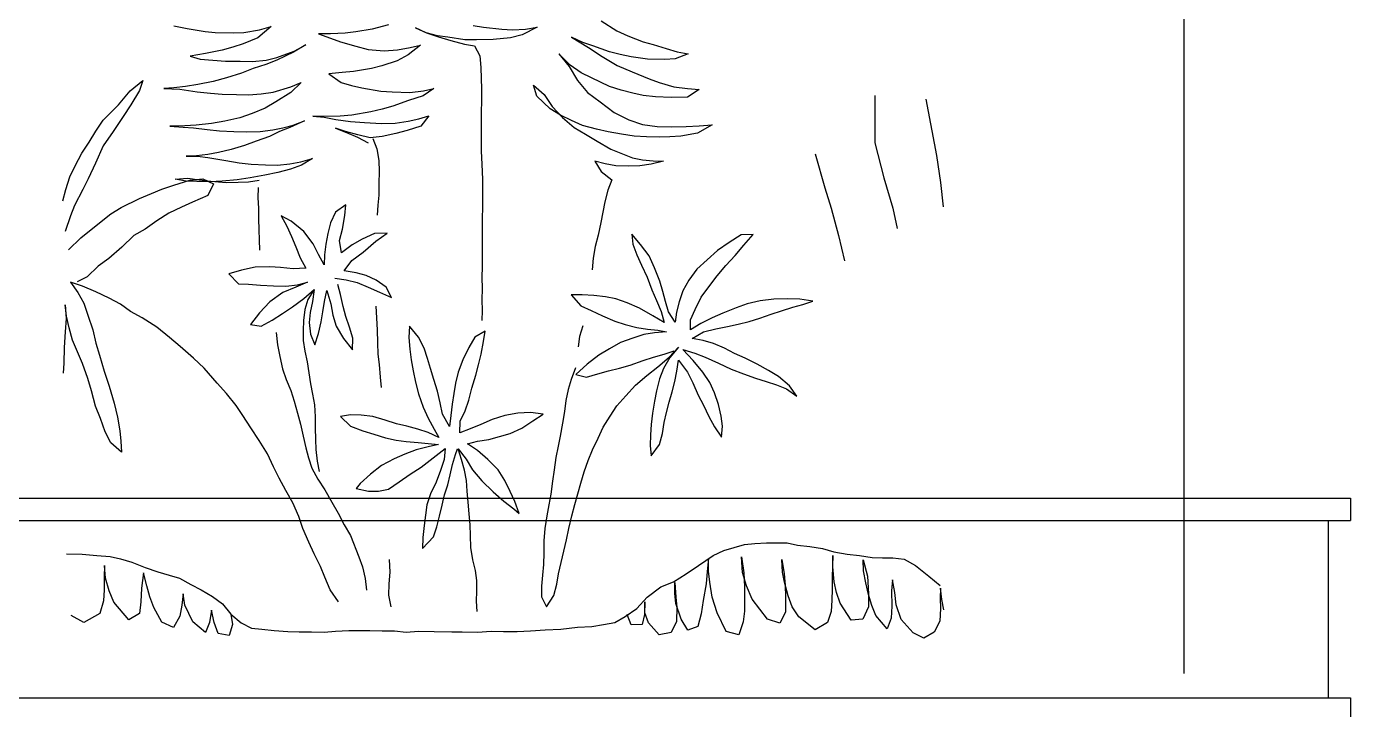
# Model space of a CAD drawing. Header units: metres. Extents: x -58 to 722, y -1100 to 345.
# Drawn here: x 241.393 to 241.989, y -481.217 to -480.909 of the extents above; entities that cross this region are included whole.
import ezdxf

# ---------------------------------------------------------------- set-up
doc = ezdxf.new("R2010")
doc.units = ezdxf.units.M
doc.header["$MEASUREMENT"] = 0
doc.linetypes.add('CENTER2', pattern=[1.125, 0.75, -0.125, 0.125, -0.125])
doc.linetypes.add('CENTERX2', pattern=[4, 2.5, -0.5, 0.5, -0.5])
for name, color, linetype in [('FSR_ARQ_005VEGETACION', 64, 'Continuous'), ('FSR_ARQ_016EJES', 135, 'CENTER2'), ('FSR_ARQ_29PERFILES ACERO', 143, 'Continuous')]:
    doc.layers.add(name, color=color, linetype=linetype)

# ---------------------------------------------------------------- blocks, each defined once
blk = doc.blocks.new('arbustos 01')
at = {"layer": 'FSR_ARQ_005VEGETACION', "color": 103}
for p, q in [((188.4897, -31.79434), (188.48423, -31.79681)), ((188.49752, -31.78922), (188.4897, -31.79434)), ((188.53535, -31.79348), (188.52948, -31.79237)), ((188.52948, -31.79237), (188.53706, -31.79633)), ((188.54193, -31.79375), (188.53535, -31.79348)), ((188.54719, -31.79344), (188.54193, -31.79375)), ((188.55638, -31.79248), (188.54719, -31.79344)), ((188.56151, -31.79157), (188.55638, -31.79248)), ((188.58487, -31.7952), (188.57892, -31.79731)), ((188.57939, -31.79671), (188.5851, -31.7952)), ((188.59045, -31.79273), (188.58487, -31.7952)), ((188.5851, -31.7952), (188.59045, -31.79273)), ((188.60394, -31.79124), (188.6121, -31.7934)), ((188.6121, -31.7934), (188.62024, -31.79484)), ((188.62024, -31.79484), (188.62563, -31.79548)), ((188.62563, -31.79548), (188.63293, -31.79574)), ((188.63293, -31.79574), (188.63891, -31.79578)), ((188.63891, -31.79578), (188.63296, -31.7979)), ((188.6684, -31.79371), (188.66252, -31.79211)), ((188.66252, -31.79211), (188.6693, -31.79776)), ((188.67619, -31.79504), (188.6684, -31.79371)), ((188.68146, -31.79532), (188.67619, -31.79504)), ((188.69054, -31.79508), (188.68146, -31.79532)), ((188.69555, -31.79454), (188.69054, -31.79508)), ((188.70462, -31.7931), (188.69555, -31.79454)), ((188.71129, -31.79169), (188.70462, -31.7931)), ((188.47162, -31.80116), (188.46507, -31.80316)), ((188.47662, -31.79978), (188.47162, -31.80116)), ((188.48423, -31.79681), (188.47662, -31.79978)), ((188.49331, -31.80469), (188.50175, -31.80171)), ((188.50175, -31.80171), (188.50675, -31.80009)), ((188.51234, -31.7975), (188.50392, -31.80252)), ((188.50675, -31.80009), (188.51234, -31.7975)), ((188.53706, -31.79633), (188.54282, -31.79769)), ((188.54282, -31.79769), (188.55156, -31.79864)), ((188.55156, -31.79864), (188.55993, -31.79877)), ((188.56093, -31.80174), (188.55825, -31.8068)), ((188.55993, -31.79877), (188.56579, -31.79869)), ((188.56594, -31.80096), (188.56093, -31.80174)), ((188.56579, -31.79869), (188.57426, -31.7975)), ((188.57272, -31.79907), (188.56594, -31.80096)), ((188.57892, -31.79731), (188.57272, -31.79907)), ((188.57426, -31.7975), (188.57939, -31.79671)), ((188.59298, -31.80262), (188.58782, -31.80138)), ((188.58782, -31.80138), (188.59398, -31.80631)), ((188.62022, -31.80201), (188.61403, -31.80365)), ((188.62784, -31.79976), (188.62022, -31.80201)), ((188.63296, -31.7979), (188.62784, -31.79976)), ((188.6511, -31.80446), (188.64532, -31.80131)), ((188.64532, -31.80131), (188.65134, -31.80494)), ((188.6693, -31.79776), (188.67651, -31.80077)), ((188.67651, -31.80077), (188.68167, -31.80249)), ((188.45948, -31.80479), (188.45411, -31.8057)), ((188.45411, -31.8057), (188.46048, -31.80825)), ((188.46507, -31.80316), (188.45948, -31.80479)), ((188.46048, -31.80825), (188.46563, -31.80866)), ((188.46563, -31.80866), (188.47435, -31.80842)), ((188.47435, -31.80842), (188.48258, -31.80723)), ((188.48258, -31.80723), (188.48807, -31.80608)), ((188.48807, -31.80608), (188.49331, -31.80469)), ((188.49704, -31.80703), (188.48946, -31.81168)), ((188.50392, -31.80252), (188.49704, -31.80703)), ((188.513, -31.81148), (188.51866, -31.80578)), ((188.51866, -31.80578), (188.51361, -31.81207)), ((188.55825, -31.8068), (188.55769, -31.81261)), ((188.59945, -31.80385), (188.59298, -31.80262)), ((188.59398, -31.80631), (188.59964, -31.80923)), ((188.60603, -31.80424), (188.59945, -31.80385)), ((188.61403, -31.80365), (188.60603, -31.80424)), ((188.65975, -31.80769), (188.6511, -31.80446)), ((188.65134, -31.80494), (188.65977, -31.80901)), ((188.66502, -31.80894), (188.65975, -31.80769)), ((188.65977, -31.80901), (188.66517, -31.81109)), ((188.67185, -31.80956), (188.66502, -31.80894)), ((188.68167, -31.80249), (188.68707, -31.80386)), ((188.69168, -31.80893), (188.68547, -31.80938)), ((188.68707, -31.80386), (188.69534, -31.80566)), ((188.69801, -31.80837), (188.69168, -31.80893)), ((188.69534, -31.80566), (188.70301, -31.80687)), ((188.70301, -31.80687), (188.69801, -31.80837)), ((188.48209, -31.81477), (188.47353, -31.81835)), ((188.48946, -31.81168), (188.48209, -31.81477)), ((188.50245, -31.81784), (188.50756, -31.81526)), ((188.50756, -31.81526), (188.513, -31.81148)), ((188.51361, -31.81207), (188.5094, -31.81918)), ((188.55769, -31.81261), (188.55752, -31.81819)), ((188.59964, -31.80923), (188.6072, -31.81175)), ((188.6072, -31.81175), (188.61236, -31.81312)), ((188.61236, -31.81312), (188.62135, -31.81455)), ((188.62135, -31.81455), (188.6271, -31.81519)), ((188.6271, -31.81519), (188.63368, -31.8157)), ((188.63368, -31.8157), (188.62752, -31.8202)), ((188.66517, -31.81109), (188.67154, -31.81315)), ((188.67154, -31.81315), (188.67743, -31.81546)), ((188.67806, -31.80948), (188.67185, -31.80956)), ((188.67743, -31.81546), (188.68487, -31.81775)), ((188.68547, -31.80938), (188.67806, -31.80948)), ((188.46115, -31.82222), (188.45435, -31.82315)), ((188.46853, -31.82009), (188.46115, -31.82222)), ((188.47353, -31.81835), (188.46853, -31.82009)), ((188.48747, -31.8239), (188.49342, -31.82214)), ((188.49342, -31.82214), (188.50245, -31.81784)), ((188.5094, -31.81918), (188.50434, -31.8251)), ((188.53131, -31.82151), (188.52611, -31.82612)), ((188.52971, -31.82691), (188.53131, -31.82151)), ((188.55752, -31.81819), (188.55746, -31.82327)), ((188.6224, -31.82159), (188.61716, -31.82286)), ((188.62752, -31.8202), (188.6224, -31.82159)), ((188.65277, -31.82237), (188.6476, -31.82005)), ((188.6476, -31.82005), (188.65269, -31.82512)), ((188.68487, -31.81775), (188.69159, -31.81969)), ((188.69159, -31.81969), (188.69926, -31.82114)), ((188.69926, -31.82114), (188.70549, -31.82213)), ((188.73313, -31.82432), (188.72673, -31.81914)), ((188.72673, -31.81914), (188.72835, -31.82414)), ((188.45435, -31.82315), (188.4485, -31.82359)), ((188.4485, -31.82359), (188.45441, -31.82746)), ((188.45441, -31.82746), (188.46254, -31.82758)), ((188.46254, -31.82758), (188.47042, -31.82736)), ((188.47042, -31.82736), (188.47651, -31.82656)), ((188.47651, -31.82656), (188.48163, -31.82541)), ((188.48163, -31.82541), (188.48747, -31.8239)), ((188.50434, -31.8251), (188.49807, -31.82973)), ((188.52611, -31.82612), (188.52213, -31.83215)), ((188.52298, -31.83322), (188.52971, -31.82691)), ((188.55746, -31.82327), (188.55742, -31.8291)), ((188.58634, -31.82435), (188.5813, -31.8231)), ((188.5813, -31.8231), (188.58661, -31.82686)), ((188.59328, -31.82509), (188.58634, -31.82435)), ((188.58661, -31.82686), (188.59393, -31.82915)), ((188.60212, -31.82485), (188.59328, -31.82509)), ((188.60774, -31.82442), (188.60212, -31.82485)), ((188.61716, -31.82286), (188.60774, -31.82442)), ((188.65269, -31.82512), (188.66029, -31.8298)), ((188.66153, -31.82488), (188.65277, -31.82237)), ((188.49109, -31.83509), (188.48373, -31.83877)), ((188.49807, -31.82973), (188.49109, -31.83509)), ((188.52213, -31.83215), (188.51695, -31.83772)), ((188.51788, -31.8364), (188.52298, -31.83322)), ((188.55742, -31.8291), (188.5575, -31.83517)), ((188.5575, -31.83517), (188.55758, -31.84099)), ((188.59393, -31.82915), (188.60174, -31.83191)), ((188.60174, -31.83191), (188.60714, -31.83351)), ((188.60714, -31.83351), (188.61278, -31.83487)), ((188.61278, -31.83487), (188.62224, -31.83641)), ((188.4485, -31.84176), (188.44204, -31.84137)), ((188.44204, -31.84137), (188.44939, -31.84545)), ((188.45496, -31.84215), (188.4485, -31.84176)), ((188.46238, -31.84229), (188.45496, -31.84215)), ((188.46955, -31.84207), (188.46238, -31.84229)), ((188.47683, -31.84114), (188.46955, -31.84207)), ((188.48373, -31.83877), (188.47683, -31.84114)), ((188.49993, -31.84345), (188.50684, -31.84157)), ((188.50684, -31.84157), (188.5123, -31.83922)), ((188.51695, -31.83772), (188.51103, -31.84259)), ((188.5123, -31.83922), (188.51788, -31.8364)), ((188.55758, -31.84099), (188.55754, -31.84732)), ((188.5888, -31.8383), (188.58376, -31.83682)), ((188.58376, -31.83682), (188.58765, -31.8419)), ((188.58765, -31.8419), (188.59461, -31.84408)), ((188.59407, -31.83955), (188.5888, -31.8383)), ((188.60054, -31.84053), (188.59407, -31.83955)), ((188.60736, -31.84056), (188.60054, -31.84053)), ((188.61596, -31.8402), (188.60736, -31.84056)), ((188.62288, -31.83963), (188.61596, -31.8402)), ((188.62224, -31.83641), (188.62799, -31.83693)), ((188.63028, -31.83858), (188.62288, -31.83963)), ((188.62799, -31.83693), (188.636, -31.83706)), ((188.636, -31.83742), (188.63028, -31.83858)), ((188.636, -31.83706), (188.64174, -31.83699)), ((188.64174, -31.83699), (188.636, -31.83742)), ((188.6516, -31.84151), (188.64583, -31.83932)), ((188.64583, -31.83932), (188.65317, -31.84257)), ((188.65676, -31.84276), (188.6516, -31.84151)), ((188.44939, -31.84545), (188.45778, -31.8469)), ((188.45778, -31.8469), (188.46328, -31.8473)), ((188.46328, -31.8473), (188.46843, -31.84747)), ((188.46843, -31.84747), (188.47488, -31.84738)), ((188.47488, -31.84738), (188.48097, -31.84706)), ((188.48097, -31.84706), (188.48741, -31.84601)), ((188.48741, -31.84601), (188.49409, -31.84485)), ((188.49409, -31.84485), (188.49993, -31.84345)), ((188.51103, -31.84259), (188.50546, -31.84601)), ((188.59461, -31.84408), (188.60025, -31.84568)), ((188.60025, -31.84568), (188.60709, -31.84714)), ((188.60709, -31.84714), (188.61307, -31.84777)), ((188.61307, -31.84777), (188.61915, -31.84638)), ((188.61915, -31.84638), (188.62534, -31.84462)), ((188.62487, -31.84522), (188.6194, -31.84745)), ((188.63046, -31.843), (188.62487, -31.84522)), ((188.62534, -31.84462), (188.63046, -31.843)), ((188.65317, -31.84257), (188.65834, -31.84465)), ((188.66179, -31.84389), (188.65676, -31.84276))]:
    blk.add_line(p, q, dxfattribs=at)
at = {"layer": 'FSR_ARQ_005VEGETACION', "color": 104}
for p, q in [((188.70549, -31.82213), (188.71123, -31.82277)), ((188.33511, -31.82851), (188.3299, -31.85665)), ((188.36064, -31.82655), (188.36066, -31.85034)), ((188.66752, -31.82576), (188.66153, -31.82488)), ((188.67399, -31.82627), (188.66752, -31.82576)), ((188.67996, -31.82619), (188.67399, -31.82627)), ((188.68701, -31.82597), (188.67996, -31.82619)), ((188.69286, -31.82541), (188.68701, -31.82597)), ((188.69955, -31.82472), (188.69286, -31.82541)), ((188.70826, -31.82353), (188.69955, -31.82472)), ((188.71626, -31.82306), (188.70826, -31.82353)), ((188.71123, -31.82277), (188.71626, -31.82306)), ((188.72835, -31.82414), (188.73275, -31.83126)), ((188.73884, -31.83129), (188.73313, -31.82432)), ((188.66029, -31.8298), (188.66559, -31.83296)), ((188.66559, -31.83296), (188.67208, -31.83562)), ((188.73275, -31.83126), (188.73653, -31.83706)), ((188.7466, -31.83896), (188.73884, -31.83129)), ((188.67208, -31.83562), (188.67821, -31.83781)), ((188.67821, -31.83781), (188.68576, -31.8395)), ((188.68576, -31.8395), (188.69247, -31.8406)), ((188.69247, -31.8406), (188.70001, -31.84145)), ((188.70001, -31.84145), (188.70576, -31.84185)), ((188.70576, -31.84185), (188.71329, -31.84199)), ((188.71329, -31.84199), (188.7066, -31.84244)), ((188.73653, -31.83706), (188.74154, -31.84464)), ((188.75026, -31.84453), (188.7466, -31.83896)), ((188.50546, -31.84601), (188.49953, -31.84944)), ((188.55754, -31.84732), (188.55752, -31.85451)), ((188.61179, -31.84819), (188.60968, -31.85337)), ((188.6194, -31.84745), (188.61406, -31.85027)), ((188.65834, -31.84465), (188.66339, -31.84709)), ((188.66814, -31.84464), (188.66179, -31.84389)), ((188.66339, -31.84709), (188.67, -31.84951)), ((188.67483, -31.84478), (188.66814, -31.84464)), ((188.68117, -31.8447), (188.67483, -31.84478)), ((188.68846, -31.84424), (188.68117, -31.8447)), ((188.69466, -31.84368), (188.68846, -31.84424)), ((188.70135, -31.84287), (188.69466, -31.84368)), ((188.7066, -31.84244), (188.70135, -31.84287)), ((188.74154, -31.84464), (188.74654, -31.85187)), ((188.75356, -31.84998), (188.75026, -31.84453)), ((188.36066, -31.85034), (188.35621, -31.86787)), ((188.49265, -31.85347), (188.48766, -31.85557)), ((188.49953, -31.84944), (188.49265, -31.85347)), ((188.55752, -31.85451), (188.55723, -31.86108)), ((188.60968, -31.85337), (188.6088, -31.85912)), ((188.67, -31.84951), (188.67589, -31.8517)), ((188.67589, -31.8517), (188.68261, -31.85364)), ((188.68261, -31.85364), (188.68884, -31.85511)), ((188.68884, -31.85511), (188.69424, -31.85624)), ((188.74654, -31.85187), (188.75036, -31.86042)), ((188.75734, -31.85555), (188.75356, -31.84998)), ((188.3299, -31.85665), (188.32778, -31.87025)), ((188.39058, -31.85579), (188.38562, -31.87276)), ((188.47157, -31.85926), (188.46644, -31.85957)), ((188.46644, -31.85957), (188.47255, -31.86104)), ((188.47683, -31.85883), (188.47157, -31.85926)), ((188.47255, -31.86104), (188.47818, -31.8618)), ((188.48195, -31.8578), (188.47683, -31.85883)), ((188.47818, -31.8618), (188.48392, -31.86196)), ((188.48766, -31.85557), (188.48195, -31.8578)), ((188.48392, -31.86196), (188.49026, -31.86187)), ((188.49026, -31.86187), (188.49562, -31.86085)), ((188.49562, -31.86085), (188.50063, -31.85946)), ((188.50063, -31.85946), (188.49759, -31.86464)), ((188.55723, -31.86108), (188.55697, -31.86865)), ((188.6088, -31.85912), (188.60864, -31.86462)), ((188.64766, -31.85986), (188.6419, -31.85814)), ((188.6419, -31.85814), (188.64745, -31.86153)), ((188.64745, -31.86153), (188.65297, -31.86349)), ((188.65318, -31.86086), (188.64766, -31.85986)), ((188.6594, -31.86149), (188.65318, -31.86086)), ((188.66538, -31.86141), (188.6594, -31.86149)), ((188.67254, -31.86095), (188.66538, -31.86141)), ((188.67851, -31.86027), (188.67254, -31.86095)), ((188.68519, -31.85911), (188.67851, -31.86027)), ((188.69426, -31.85767), (188.68519, -31.85911)), ((188.69424, -31.85624), (188.69998, -31.85688)), ((188.69939, -31.857), (188.69426, -31.85767)), ((188.70513, -31.85704), (188.69939, -31.857)), ((188.69998, -31.85688), (188.70513, -31.85704)), ((188.75036, -31.86042), (188.75417, -31.86838)), ((188.76066, -31.86184), (188.75734, -31.85555)), ((188.76324, -31.86742), (188.76066, -31.86184)), ((188.35621, -31.86787), (188.3517, -31.88299)), ((188.49759, -31.86464), (188.49227, -31.8689)), ((188.55697, -31.86865), (188.55692, -31.8746)), ((188.60864, -31.86462), (188.60872, -31.87071)), ((188.65297, -31.86349), (188.65921, -31.8652)), ((188.65921, -31.8652), (188.66569, -31.86655)), ((188.66569, -31.86655), (188.673, -31.86788)), ((188.673, -31.86788), (188.67958, -31.86887)), ((188.69667, -31.86832), (188.69145, -31.87079)), ((188.70326, -31.86907), (188.69667, -31.86832)), ((188.7042, -31.86805), (188.69859, -31.86885)), ((188.71054, -31.86845), (188.7042, -31.86805)), ((188.70506, -31.86948), (188.71054, -31.86845)), ((188.75417, -31.86838), (188.75675, -31.87373)), ((188.76524, -31.87361), (188.76324, -31.86742)), ((188.32778, -31.87025), (188.32659, -31.88238)), ((188.38562, -31.87276), (188.38246, -31.883)), ((188.49227, -31.8689), (188.49413, -31.87406)), ((188.49413, -31.87406), (188.49576, -31.8799)), ((188.55692, -31.8746), (188.5569, -31.88228)), ((188.60872, -31.87071), (188.6088, -31.87645)), ((188.67398, -31.86978), (188.66859, -31.86902)), ((188.66901, -31.8727), (188.66931, -31.87778)), ((188.679, -31.86995), (188.67398, -31.86978)), ((188.6851, -31.87011), (188.679, -31.86995)), ((188.67958, -31.86887), (188.68712, -31.86948)), ((188.69274, -31.86953), (188.6851, -31.87011)), ((188.68712, -31.86948), (188.69311, -31.86976)), ((188.69145, -31.87079), (188.69427, -31.87661)), ((188.69859, -31.86885), (188.69274, -31.86953)), ((188.69311, -31.86976), (188.6998, -31.86967)), ((188.6998, -31.86967), (188.70506, -31.86948)), ((188.7113, -31.87147), (188.70326, -31.86907)), ((188.71718, -31.87343), (188.7113, -31.87147)), ((188.72235, -31.87575), (188.71718, -31.87343)), ((188.75675, -31.87373), (188.76093, -31.88168)), ((188.76675, -31.87933), (188.76524, -31.87361)), ((188.49576, -31.8799), (188.49679, -31.88503)), ((188.6088, -31.87645), (188.60923, -31.88147)), ((188.60923, -31.88147), (188.60954, -31.8866)), ((188.62568, -31.88674), (188.62524, -31.88137)), ((188.62524, -31.88137), (188.63043, -31.885)), ((188.66931, -31.87778), (188.6689, -31.88305)), ((188.69427, -31.87661), (188.70185, -31.88009)), ((188.70185, -31.88009), (188.70738, -31.88252)), ((188.72836, -31.87817), (188.72235, -31.87575)), ((188.73751, -31.88271), (188.72836, -31.87817)), ((188.76093, -31.88168), (188.76291, -31.88679)), ((188.3517, -31.88299), (188.3495, -31.8932)), ((188.38246, -31.883), (188.37889, -31.89664)), ((188.49679, -31.88503), (188.49769, -31.89015)), ((188.5569, -31.88228), (188.55698, -31.88836)), ((188.55698, -31.88836), (188.55706, -31.89369)), ((188.62696, -31.89354), (188.62568, -31.88674)), ((188.63043, -31.885), (188.6329, -31.89035)), ((188.65249, -31.88961), (188.65759, -31.88679)), ((188.65759, -31.88679), (188.6548, -31.89196)), ((188.66885, -31.88831), (188.66881, -31.89381)), ((188.6689, -31.88305), (188.66885, -31.88831)), ((188.70738, -31.88252), (188.71376, -31.88555)), ((188.71376, -31.88555), (188.71979, -31.88941)), ((188.74269, -31.88587), (188.73751, -31.88271)), ((188.75091, -31.89233), (188.74269, -31.88587)), ((188.76291, -31.88679), (188.76565, -31.89476)), ((188.49769, -31.89015), (188.4991, -31.89647)), ((188.55706, -31.89369), (188.55701, -31.89964)), ((188.62835, -31.89914), (188.62696, -31.89354)), ((188.6329, -31.89035), (188.63429, -31.89571)), ((188.64153, -31.90087), (188.64623, -31.89471)), ((188.64623, -31.89471), (188.65249, -31.88961)), ((188.6548, -31.89196), (188.65236, -31.89726)), ((188.66881, -31.89381), (188.66852, -31.89895)), ((188.71979, -31.88941), (188.72558, -31.89351)), ((188.72558, -31.89351), (188.73125, -31.89678)), ((188.75768, -31.89786), (188.75091, -31.89233)), ((188.37889, -31.89664), (188.37578, -31.9093)), ((188.42612, -31.90158), (188.42158, -31.89613)), ((188.42158, -31.89613), (188.42748, -31.89642)), ((188.43053, -31.90673), (188.42612, -31.90158)), ((188.42748, -31.89642), (188.43348, -31.90018)), ((188.43348, -31.90018), (188.4393, -31.90419)), ((188.47361, -31.90682), (188.47787, -31.90125)), ((188.47787, -31.90125), (188.48214, -31.89599)), ((188.48177, -31.90101), (188.47974, -31.90637)), ((188.48214, -31.89599), (188.48177, -31.90101)), ((188.4991, -31.89647), (188.50061, -31.90219)), ((188.55701, -31.89964), (188.5571, -31.90633)), ((188.61031, -31.89962), (188.60452, -31.89552)), ((188.60452, -31.89552), (188.61085, -31.89567)), ((188.6166, -31.90504), (188.61031, -31.89962)), ((188.61085, -31.89567), (188.61699, -31.89857)), ((188.61699, -31.89857), (188.62205, -31.90137)), ((188.62205, -31.90137), (188.62748, -31.90537)), ((188.62748, -31.90537), (188.62835, -31.89914)), ((188.63429, -31.89571), (188.63519, -31.90096)), ((188.63519, -31.90096), (188.63598, -31.90633)), ((188.63897, -31.90629), (188.64153, -31.90087)), ((188.65236, -31.89726), (188.65028, -31.90243)), ((188.66852, -31.89895), (188.66835, -31.90409)), ((188.73125, -31.89678), (188.7373, -31.90256)), ((188.76386, -31.90387), (188.75768, -31.89786)), ((188.43518, -31.91175), (188.43053, -31.90673)), ((188.4393, -31.90419), (188.44457, -31.90889)), ((188.47084, -31.91287), (188.47361, -31.90682)), ((188.47974, -31.90637), (188.47733, -31.91148)), ((188.50061, -31.90219), (188.50152, -31.90803)), ((188.50152, -31.90803), (188.50208, -31.91388)), ((188.5571, -31.90633), (188.55706, -31.91216)), ((188.62216, -31.90926), (188.6166, -31.90504)), ((188.63598, -31.90633), (188.63605, -31.91135)), ((188.63605, -31.91135), (188.63897, -31.90629)), ((188.64808, -31.90784), (188.64516, -31.91313)), ((188.65028, -31.90243), (188.64808, -31.90784)), ((188.7373, -31.90256), (188.74383, -31.90821)), ((188.74383, -31.90821), (188.74903, -31.91208)), ((188.43959, -31.91683), (188.43518, -31.91175)), ((188.44457, -31.90889), (188.44977, -31.91353)), ((188.44977, -31.91353), (188.45375, -31.91912)), ((188.46814, -31.91948), (188.47084, -31.91287)), ((188.47733, -31.91148), (188.47456, -31.91753)), ((188.55706, -31.91216), (188.55714, -31.91773)), ((188.62009, -31.91539), (188.62605, -31.91447)), ((188.62605, -31.91447), (188.62216, -31.90926)), ((188.64516, -31.91313), (188.65162, -31.91341)), ((188.65162, -31.91341), (188.65795, -31.91272)), ((188.65795, -31.91272), (188.6632, -31.91241)), ((188.6632, -31.91241), (188.6705, -31.91255)), ((188.6705, -31.91255), (188.67745, -31.91401)), ((188.67745, -31.91401), (188.68369, -31.91584)), ((188.74903, -31.91208), (188.7546, -31.91739)), ((188.4437, -31.92235), (188.43959, -31.91683)), ((188.45375, -31.91912), (188.45674, -31.92447)), ((188.46666, -31.92477), (188.46814, -31.91948)), ((188.47456, -31.91753), (188.47217, -31.92389)), ((188.55714, -31.91773), (188.55709, -31.92331)), ((188.605, -31.92253), (188.6101, -31.91911)), ((188.6101, -31.91911), (188.61509, -31.91677)), ((188.61956, -31.9203), (188.61409, -31.92252)), ((188.61509, -31.91677), (188.62009, -31.91539)), ((188.62504, -31.91891), (188.61956, -31.9203)), ((188.63076, -31.91799), (188.62504, -31.91891)), ((188.62789, -31.92628), (188.62925, -31.92124)), ((188.64946, -31.92132), (188.64442, -31.92008)), ((188.64442, -31.92008), (188.65019, -31.92251)), ((188.6552, -31.92208), (188.64946, -31.92132)), ((188.66787, -31.92155), (188.66142, -31.92188)), ((188.67384, -31.92111), (188.66787, -31.92155)), ((188.67898, -31.92092), (188.67384, -31.92111)), ((188.68369, -31.91584), (188.67898, -31.92092)), ((188.7546, -31.91739), (188.75965, -31.91995)), ((188.75693, -31.92202), (188.763, -31.92002)), ((188.763, -31.92002), (188.75925, -31.92521)), ((188.44749, -31.92763), (188.4437, -31.92235)), ((188.45061, -31.93366), (188.44749, -31.92763)), ((188.45674, -31.92447), (188.45855, -31.92984)), ((188.46537, -31.92981), (188.46666, -31.92477)), ((188.47217, -31.92389), (188.46982, -31.92931)), ((188.49026, -31.92835), (188.49539, -31.92742)), ((188.49539, -31.92742), (188.50121, -31.92672)), ((188.50121, -31.92672), (188.50703, -31.92639)), ((188.50703, -31.92639), (188.51255, -31.92638)), ((188.51255, -31.92638), (188.50773, -31.93183)), ((188.55709, -31.92331), (188.55716, -31.92889)), ((188.60244, -31.9277), (188.605, -31.92253)), ((188.60838, -31.92499), (188.60244, -31.9277)), ((188.61409, -31.92252), (188.60838, -31.92499)), ((188.62653, -31.93216), (188.62789, -31.92628)), ((188.63479, -31.92415), (188.63273, -31.93088)), ((188.63594, -31.92976), (188.63479, -31.92415)), ((188.64632, -31.92818), (188.641, -31.92371)), ((188.641, -31.92371), (188.64192, -31.92968)), ((188.641, -31.92371), (188.6443, -31.92881)), ((188.65188, -31.93241), (188.64632, -31.92818)), ((188.65019, -31.92251), (188.6568, -31.92529)), ((188.66142, -31.92188), (188.6552, -31.92208)), ((188.6568, -31.92529), (188.6632, -31.92986)), ((188.73793, -31.93112), (188.74351, -31.92806)), ((188.74351, -31.92806), (188.75028, -31.92486)), ((188.75028, -31.92486), (188.75693, -31.92202)), ((188.75925, -31.92521), (188.75633, -31.93063)), ((188.39167, -31.92957), (188.39816, -31.92861)), ((188.39671, -31.93117), (188.39167, -31.92957)), ((188.40175, -31.93265), (188.39671, -31.93117)), ((188.39816, -31.92861), (188.40423, -31.92841)), ((188.40729, -31.93444), (188.40175, -31.93265)), ((188.40423, -31.92841), (188.41112, -31.9285)), ((188.41252, -31.9361), (188.40729, -31.93444)), ((188.41112, -31.9285), (188.41807, -31.92939)), ((188.41807, -31.92939), (188.42448, -31.93098)), ((188.42448, -31.93098), (188.43008, -31.93289)), ((188.43008, -31.93289), (188.43675, -31.93553)), ((188.45291, -31.93884), (188.45061, -31.93366)), ((188.45855, -31.92984), (188.45986, -31.93503)), ((188.46389, -31.93491), (188.46537, -31.92981)), ((188.46754, -31.9348), (188.466, -31.94027)), ((188.46982, -31.92931), (188.46754, -31.9348)), ((188.47172, -31.93697), (188.47836, -31.93304)), ((188.47836, -31.93304), (188.48453, -31.93035)), ((188.48453, -31.93035), (188.49026, -31.92835)), ((188.50255, -31.9342), (188.49682, -31.93694)), ((188.50773, -31.93183), (188.50255, -31.9342)), ((188.55716, -31.92889), (188.55711, -31.93422)), ((188.55711, -31.93422), (188.55718, -31.9393)), ((188.61015, -31.93214), (188.6096, -31.94386)), ((188.62529, -31.93731), (188.62653, -31.93216)), ((188.63273, -31.93088), (188.63173, -31.93663)), ((188.63673, -31.93489), (188.63594, -31.92976)), ((188.64192, -31.92968), (188.64307, -31.93528)), ((188.6443, -31.92881), (188.6458, -31.93381)), ((188.6458, -31.93381), (188.64635, -31.93918)), ((188.65694, -31.93569), (188.65188, -31.93241)), ((188.6632, -31.92986), (188.66841, -31.93541)), ((188.72714, -31.93796), (188.73296, -31.93477)), ((188.73296, -31.93477), (188.73793, -31.93112)), ((188.75633, -31.93063), (188.75426, -31.93652)), ((188.76491, -31.93709), (188.76555, -31.93146)), ((188.76555, -31.93146), (188.76516, -31.93828)), ((188.41813, -31.93807), (188.41252, -31.9361)), ((188.42348, -31.93973), (188.41813, -31.93807)), ((188.42895, -31.94115), (188.42348, -31.93973)), ((188.43436, -31.94225), (188.42895, -31.94115)), ((188.43675, -31.93553), (188.44199, -31.93793)), ((188.44199, -31.93793), (188.44773, -31.94083)), ((188.44773, -31.94083), (188.45291, -31.94386)), ((188.45291, -31.94386), (188.45291, -31.93884)), ((188.45986, -31.93503), (188.46055, -31.94004)), ((188.46055, -31.94004), (188.46389, -31.93491)), ((188.466, -31.94027), (188.47172, -31.93697)), ((188.48548, -31.94125), (188.47973, -31.94269)), ((188.49079, -31.9395), (188.48548, -31.94125)), ((188.49682, -31.93694), (188.49079, -31.9395)), ((188.62345, -31.9426), (188.62529, -31.93731)), ((188.63173, -31.93663), (188.63001, -31.94203)), ((188.63763, -31.93989), (188.63673, -31.93489)), ((188.63891, -31.94573), (188.63763, -31.93989)), ((188.6435, -31.94029), (188.64298, -31.94616)), ((188.64307, -31.93528), (188.6435, -31.94029)), ((188.64635, -31.93918), (188.64654, -31.9442)), ((188.66201, -31.93909), (188.65694, -31.93569)), ((188.66755, -31.94212), (188.66201, -31.93909)), ((188.67292, -31.94121), (188.66755, -31.94212)), ((188.66841, -31.93541), (188.67292, -31.94121)), ((188.71968, -31.94261), (188.72714, -31.93796)), ((188.75426, -31.93652), (188.75173, -31.94396)), ((188.76367, -31.94296), (188.76491, -31.93709)), ((188.76516, -31.93828), (188.76561, -31.94497)), ((188.4402, -31.94347), (188.43436, -31.94225)), ((188.4463, -31.945), (188.4402, -31.94347)), ((188.45198, -31.94833), (188.4463, -31.945)), ((188.46916, -31.94413), (188.46495, -31.945)), ((188.46495, -31.945), (188.47091, -31.94535)), ((188.47435, -31.94351), (188.46916, -31.94413)), ((188.47091, -31.94535), (188.47613, -31.94633)), ((188.47973, -31.94269), (188.47435, -31.94351)), ((188.47613, -31.94633), (188.48167, -31.94806)), ((188.48167, -31.94806), (188.48789, -31.9502)), ((188.50672, -31.94198), (188.50835, -31.94722)), ((188.50835, -31.94722), (188.50901, -31.95235)), ((188.55631, -31.94971), (188.55556, -31.94451)), ((188.55556, -31.94451), (188.56075, -31.94754)), ((188.56075, -31.94754), (188.56379, -31.95277)), ((188.58599, -31.95315), (188.58889, -31.94765)), ((188.58889, -31.94765), (188.59346, -31.94214)), ((188.59366, -31.94777), (188.59318, -31.95354)), ((188.59346, -31.94214), (188.59366, -31.94777)), ((188.6096, -31.94386), (188.60945, -31.95044)), ((188.62173, -31.94812), (188.62345, -31.9426)), ((188.62193, -31.95385), (188.62173, -31.94812)), ((188.63001, -31.94203), (188.62639, -31.9483)), ((188.64078, -31.95145), (188.63891, -31.94573)), ((188.64298, -31.94616), (188.64078, -31.95145)), ((188.64654, -31.9442), (188.64649, -31.94934)), ((188.66006, -31.94521), (188.65943, -31.95143)), ((188.70809, -31.95233), (188.71341, -31.94771)), ((188.71341, -31.94771), (188.71968, -31.94261)), ((188.75173, -31.94396), (188.75027, -31.95056)), ((188.76196, -31.94908), (188.76367, -31.94296)), ((188.76561, -31.94497), (188.76608, -31.95273)), ((188.43082, -31.95575), (188.43593, -31.95314)), ((188.43593, -31.95314), (188.44129, -31.95083)), ((188.44129, -31.95083), (188.4466, -31.94928)), ((188.4466, -31.94928), (188.45198, -31.94833)), ((188.45664, -31.95379), (188.45078, -31.95566)), ((188.45151, -31.95919), (188.45664, -31.95379)), ((188.46357, -31.9576), (188.45892, -31.95258)), ((188.45892, -31.95258), (188.46327, -31.95785)), ((188.46603, -31.95608), (188.46099, -31.95447)), ((188.48789, -31.9502), (188.49345, -31.95335)), ((188.49345, -31.95335), (188.49864, -31.95663)), ((188.55751, -31.95607), (188.55631, -31.94971)), ((188.56379, -31.95277), (188.56679, -31.95892)), ((188.58438, -31.95819), (188.58599, -31.95315)), ((188.59318, -31.95354), (188.59251, -31.95901)), ((188.60945, -31.95044), (188.60917, -31.95618)), ((188.62639, -31.9483), (188.62193, -31.95385)), ((188.64572, -31.95461), (188.6446, -31.95988)), ((188.64649, -31.94934), (188.64572, -31.95461)), ((188.65943, -31.95143), (188.65819, -31.95731)), ((188.70136, -31.95816), (188.70809, -31.95233)), ((188.75027, -31.95056), (188.74844, -31.95668)), ((188.75941, -31.95498), (188.76196, -31.94908)), ((188.76608, -31.95273), (188.7663, -31.96062)), ((188.4139, -31.96435), (188.41955, -31.96111)), ((188.41955, -31.96111), (188.42546, -31.95818)), ((188.42546, -31.95818), (188.43082, -31.95575)), ((188.43895, -31.9606), (188.43248, -31.9636)), ((188.4456, -31.95759), (188.43895, -31.9606)), ((188.45078, -31.95566), (188.4456, -31.95759)), ((188.44676, -31.96508), (188.45151, -31.95919)), ((188.45888, -31.95903), (188.45432, -31.96504)), ((188.4597, -31.96459), (188.45888, -31.95903)), ((188.46327, -31.95785), (188.46644, -31.96332)), ((188.46928, -31.96248), (188.46357, -31.9576)), ((188.47138, -31.95762), (188.46603, -31.95608)), ((188.47661, -31.95934), (188.47138, -31.95762)), ((188.48303, -31.96155), (188.47661, -31.95934)), ((188.49864, -31.95663), (188.50453, -31.96113)), ((188.50453, -31.96113), (188.51018, -31.96632)), ((188.55883, -31.96145), (188.55751, -31.95607)), ((188.56679, -31.95892), (188.56898, -31.96503)), ((188.58284, -31.96329), (188.58438, -31.95819)), ((188.59251, -31.95901), (188.59159, -31.96447)), ((188.60852, -31.96133), (188.60812, -31.96755)), ((188.60917, -31.95618), (188.60852, -31.96133)), ((188.6446, -31.95988), (188.64372, -31.96539)), ((188.65819, -31.95731), (188.65696, -31.96342)), ((188.69605, -31.96313), (188.70136, -31.95816)), ((188.74844, -31.95668), (188.74615, -31.9646)), ((188.75421, -31.96832), (188.75698, -31.96075)), ((188.75698, -31.96075), (188.75941, -31.95498)), ((188.7663, -31.96062), (188.76661, -31.96564)), ((188.4034, -31.97193), (188.40885, -31.96733)), ((188.40885, -31.96733), (188.4139, -31.96435)), ((188.42631, -31.96591), (188.42039, -31.96804)), ((188.43248, -31.9636), (188.42631, -31.96591)), ((188.44317, -31.97027), (188.44676, -31.96508)), ((188.45432, -31.96504), (188.45172, -31.97046)), ((188.4607, -31.96978), (188.4597, -31.96459)), ((188.46644, -31.96332), (188.46837, -31.96844)), ((188.47479, -31.96674), (188.46928, -31.96248)), ((188.48038, -31.97163), (188.47479, -31.96674)), ((188.48844, -31.96309), (188.48303, -31.96155)), ((188.49385, -31.9645), (188.48844, -31.96309)), ((188.4992, -31.96598), (188.49385, -31.9645)), ((188.50493, -31.96757), (188.4992, -31.96598)), ((188.51018, -31.96632), (188.50493, -31.96757)), ((188.5104, -31.96302), (188.51263, -31.96873)), ((188.5602, -31.96657), (188.55883, -31.96145)), ((188.56215, -31.97318), (188.5602, -31.96657)), ((188.56898, -31.96503), (188.57036, -31.97065)), ((188.58124, -31.96877), (188.58284, -31.96329)), ((188.59159, -31.96447), (188.59043, -31.97007)), ((188.60812, -31.96755), (188.6076, -31.9727)), ((188.64372, -31.96539), (188.64284, -31.9709)), ((188.65696, -31.96342), (188.65512, -31.96871)), ((188.68957, -31.97063), (188.69605, -31.96313)), ((188.74615, -31.9646), (188.74351, -31.97205)), ((188.39963, -31.97712), (188.4034, -31.97193)), ((188.40485, -31.97346), (188.39963, -31.97712)), ((188.4099, -31.97153), (188.40485, -31.97346)), ((188.41509, -31.96978), (188.4099, -31.97153)), ((188.42039, -31.96804), (188.41509, -31.96978)), ((188.44082, -31.97551), (188.44317, -31.97027)), ((188.45172, -31.97046), (188.44908, -31.97657)), ((188.46208, -31.97503), (188.4607, -31.96978)), ((188.46837, -31.96844), (188.46988, -31.97437)), ((188.46988, -31.97437), (188.47082, -31.97969)), ((188.48516, -31.97689), (188.48038, -31.97163)), ((188.51263, -31.96873), (188.51413, -31.97373)), ((188.51413, -31.97373), (188.51516, -31.97921)), ((188.56371, -31.97905), (188.56215, -31.97318)), ((188.57036, -31.97065), (188.57129, -31.97578)), ((188.5794, -31.97462), (188.58124, -31.96877)), ((188.59043, -31.97007), (188.58884, -31.97592)), ((188.64284, -31.9709), (188.64183, -31.97618)), ((188.65281, -31.97435), (188.65108, -31.97964)), ((188.65512, -31.96871), (188.65281, -31.97435)), ((188.68486, -31.97571), (188.68957, -31.97063)), ((188.74351, -31.97205), (188.74111, -31.98057)), ((188.75034, -31.98212), (188.75238, -31.97444)), ((188.75238, -31.97444), (188.75421, -31.96832)), ((188.43892, -31.9813), (188.44082, -31.97551)), ((188.44908, -31.97657), (188.44636, -31.98169)), ((188.46351, -31.9801), (188.46208, -31.97503)), ((188.46494, -31.98535), (188.46351, -31.9801)), ((188.47082, -31.97969), (188.47189, -31.98562)), ((188.48969, -31.98197), (188.48516, -31.97689)), ((188.51516, -31.97921), (188.51584, -31.98482)), ((188.56552, -31.98441), (188.56371, -31.97905)), ((188.57129, -31.97578), (188.57205, -31.9811)), ((188.57205, -31.9811), (188.57274, -31.98673)), ((188.57683, -31.98612), (188.57799, -31.9804)), ((188.57799, -31.9804), (188.5794, -31.97462)), ((188.58884, -31.97592), (188.58651, -31.98258)), ((188.64183, -31.97618), (188.64095, -31.98145)), ((188.65108, -31.97964), (188.64937, -31.98564)), ((188.68016, -31.98175), (188.68486, -31.97571)), ((188.74111, -31.98057), (188.73941, -31.98764)), ((188.43683, -31.99217), (188.43757, -31.98714)), ((188.43757, -31.98714), (188.43892, -31.9813)), ((188.44365, -31.98737), (188.44087, -31.99243)), ((188.44636, -31.98169), (188.44365, -31.98737)), ((188.46606, -31.99035), (188.46494, -31.98535)), ((188.47189, -31.98562), (188.47252, -31.99138)), ((188.49304, -31.98707), (188.48969, -31.98197)), ((188.49653, -31.9926), (188.49304, -31.98707)), ((188.51584, -31.98482), (188.51687, -31.99067)), ((188.52662, -31.98612), (188.53281, -31.98529)), ((188.53175, -31.98952), (188.52662, -31.98612)), ((188.53281, -31.98529), (188.53926, -31.98564)), ((188.53926, -31.98564), (188.54566, -31.98673)), ((188.54566, -31.98673), (188.55207, -31.98887)), ((188.56807, -31.98971), (188.56552, -31.98441)), ((188.57274, -31.98673), (188.57344, -31.99224)), ((188.57344, -31.99224), (188.57683, -31.98612)), ((188.58651, -31.98258), (188.58404, -31.98807)), ((188.6055, -31.98914), (188.61168, -31.98738)), ((188.61168, -31.98738), (188.61755, -31.98656)), ((188.61755, -31.98656), (188.62282, -31.98643)), ((188.62282, -31.98643), (188.62798, -31.98722)), ((188.62798, -31.98722), (188.6229, -31.99213)), ((188.64095, -31.98145), (188.64055, -31.98743)), ((188.64055, -31.98743), (188.64063, -31.99305)), ((188.64937, -31.98564), (188.64789, -31.99116)), ((188.67278, -31.99297), (188.67676, -31.98682)), ((188.67676, -31.98682), (188.68016, -31.98175)), ((188.73941, -31.98764), (188.73831, -31.99447)), ((188.74791, -31.98825), (188.75034, -31.98212)), ((188.4374, -31.99762), (188.43683, -31.99217)), ((188.44087, -31.99243), (188.4374, -31.99762)), ((188.46694, -31.99573), (188.46606, -31.99035)), ((188.47252, -31.99138), (188.47284, -31.9964)), ((188.49902, -31.99821), (188.49653, -31.9926)), ((188.51687, -31.99067), (188.51803, -31.9971)), ((188.53725, -31.9931), (188.53175, -31.98952)), ((188.54299, -31.99581), (188.53725, -31.9931)), ((188.55207, -31.98887), (188.55775, -31.99134)), ((188.55775, -31.99134), (188.56304, -31.99344)), ((188.56304, -31.99344), (188.56815, -31.99541)), ((188.56815, -31.99541), (188.56807, -31.98971)), ((188.58108, -31.99369), (188.57872, -31.99781)), ((188.58404, -31.98807), (188.58108, -31.99369)), ((188.58408, -31.99526), (188.5892, -31.9937)), ((188.5892, -31.9937), (188.59476, -31.9922)), ((188.59476, -31.9922), (188.59982, -31.99089)), ((188.59982, -31.99089), (188.6055, -31.98914)), ((188.61673, -31.99444), (188.6113, -31.99619)), ((188.6229, -31.99213), (188.61673, -31.99444)), ((188.64063, -31.99305), (188.64047, -31.99879)), ((188.64789, -31.99116), (188.64654, -31.99715)), ((188.66856, -31.99924), (188.67278, -31.99297)), ((188.73831, -31.99447), (188.73778, -31.99962)), ((188.74561, -31.99497), (188.74791, -31.98825)), ((188.46832, -32.00135), (188.46694, -31.99573)), ((188.47284, -31.9964), (188.47298, -32.00185)), ((188.50189, -32.00406), (188.49902, -31.99821)), ((188.51803, -31.9971), (188.51906, -32.00211)), ((188.54834, -31.99735), (188.54299, -31.99581)), ((188.55369, -31.99877), (188.54834, -31.99735)), ((188.55941, -31.99968), (188.55369, -31.99877)), ((188.56445, -32.00092), (188.55941, -31.99968)), ((188.55947, -32.00427), (188.56445, -32.00092)), ((188.57872, -31.99781), (188.58408, -31.99526)), ((188.58403, -32.00084), (188.57895, -32.00128)), ((188.58911, -32.00033), (188.58403, -32.00084)), ((188.59499, -31.99982), (188.58911, -32.00033)), ((188.6, -31.99913), (188.59499, -31.99982)), ((188.60544, -31.99794), (188.6, -31.99913)), ((188.6113, -31.99619), (188.60544, -31.99794)), ((188.64047, -31.99879), (188.64018, -32.00381)), ((188.64654, -31.99715), (188.64518, -32.00291)), ((188.66435, -32.006), (188.66856, -31.99924)), ((188.73778, -31.99962), (188.7375, -32.00512)), ((188.7375, -32.00512), (188.74282, -32.00051)), ((188.74282, -32.00051), (188.74561, -31.99497)), ((188.47261, -32.007), (188.46832, -32.00135)), ((188.47298, -32.00185), (188.47261, -32.007)), ((188.50407, -32.00924), (188.50189, -32.00406)), ((188.51906, -32.00211), (188.52021, -32.00783)), ((188.5542, -32.00886), (188.55947, -32.00427)), ((188.56901, -32.00352), (188.56505, -32.00859)), ((188.56734, -32.00875), (188.56901, -32.00352)), ((188.57041, -32.00629), (188.56932, -32.00351)), ((188.57196, -32.01135), (188.57041, -32.00629)), ((188.58159, -32.00806), (188.57563, -32.0033)), ((188.57563, -32.0033), (188.57602, -32.00875)), ((188.57895, -32.00128), (188.58411, -32.00245)), ((188.58411, -32.00245), (188.59008, -32.00391)), ((188.59008, -32.00391), (188.59569, -32.00613)), ((188.59569, -32.00613), (188.60112, -32.00848)), ((188.64018, -32.00381), (188.63954, -32.00968)), ((188.64518, -32.00291), (188.64394, -32.00807)), ((188.66145, -32.01249), (188.66435, -32.006)), ((188.506, -32.01497), (188.50407, -32.00924)), ((188.52021, -32.00783), (188.52101, -32.01404)), ((188.52101, -32.01404), (188.52181, -32.01965)), ((188.54579, -32.01927), (188.54907, -32.01395)), ((188.54907, -32.01395), (188.5542, -32.00886)), ((188.56196, -32.01397), (188.55714, -32.01949)), ((188.56505, -32.00859), (188.56196, -32.01397)), ((188.56494, -32.01938), (188.56586, -32.0141)), ((188.56586, -32.0141), (188.56734, -32.00875)), ((188.57302, -32.01642), (188.57196, -32.01135)), ((188.57602, -32.00875), (188.57783, -32.01425)), ((188.57783, -32.01425), (188.58008, -32.02017)), ((188.5876, -32.01263), (188.58159, -32.00806)), ((188.59298, -32.01621), (188.5876, -32.01263)), ((188.60112, -32.00848), (188.60736, -32.01186)), ((188.60736, -32.01186), (188.61293, -32.01612)), ((188.63954, -32.00968), (188.63865, -32.01483)), ((188.64222, -32.01323), (188.6393, -32.01865)), ((188.64394, -32.00807), (188.64222, -32.01323)), ((188.65854, -32.01815), (188.66145, -32.01249)), ((188.50769, -32.02071), (188.506, -32.01497)), ((188.50919, -32.02602), (188.50769, -32.02071)), ((188.52181, -32.01965), (188.52273, -32.02621)), ((188.54308, -32.02476), (188.54579, -32.01927)), ((188.55714, -32.01949), (188.55157, -32.02501)), ((188.56458, -32.02465), (188.56494, -32.01938)), ((188.57421, -32.02142), (188.57302, -32.01642)), ((188.58008, -32.02017), (188.58295, -32.02608)), ((188.59855, -32.01998), (188.59298, -32.01621)), ((188.60393, -32.02362), (188.59855, -32.01998)), ((188.61293, -32.01612), (188.61814, -32.02083)), ((188.61814, -32.02083), (188.62004, -32.0234)), ((188.6393, -32.01865), (188.63567, -32.02408)), ((188.65516, -32.02429), (188.65854, -32.01815)), ((188.51069, -32.03133), (188.50919, -32.02602)), ((188.52273, -32.02621), (188.52364, -32.03146)), ((188.54079, -32.02987), (188.54308, -32.02476)), ((188.55157, -32.02501), (188.5463, -32.02961)), ((188.5641, -32.03017), (188.56458, -32.02465)), ((188.57583, -32.02648), (188.57421, -32.02142)), ((188.57714, -32.03173), (188.57583, -32.02648)), ((188.58295, -32.02608), (188.5847, -32.03157)), ((188.60896, -32.02467), (188.60393, -32.02362)), ((188.61398, -32.0246), (188.60896, -32.02467)), ((188.62004, -32.0234), (188.61398, -32.0246)), ((188.63567, -32.02408), (188.63217, -32.03022)), ((188.65178, -32.03055), (188.65516, -32.02429)), ((188.51219, -32.03695), (188.51069, -32.03133)), ((188.52364, -32.03146), (188.52467, -32.03706)), ((188.53852, -32.03585), (188.54079, -32.02987)), ((188.54127, -32.03358), (188.53852, -32.03585)), ((188.5463, -32.02961), (188.54127, -32.03358)), ((188.5635, -32.03607), (188.5641, -32.03017)), ((188.57845, -32.03717), (188.57714, -32.03173)), ((188.5847, -32.03157), (188.58545, -32.0367)), ((188.63217, -32.03022), (188.62913, -32.03564)), ((188.64876, -32.03729), (188.65178, -32.03055)), ((188.51364, -32.04332), (188.51219, -32.03695)), ((188.52467, -32.03706), (188.52572, -32.04338)), ((188.56307, -32.04147), (188.5635, -32.03607)), ((188.5797, -32.04248), (188.57845, -32.03717)), ((188.58545, -32.0367), (188.58614, -32.0419)), ((188.62913, -32.03564), (188.6261, -32.04154)), ((188.64669, -32.04329), (188.64876, -32.03729)), ((188.51496, -32.049), (188.51364, -32.04332)), ((188.52572, -32.04338), (188.52616, -32.04947)), ((188.56273, -32.05282), (188.56296, -32.04693)), ((188.56296, -32.04693), (188.56307, -32.04147)), ((188.58138, -32.0476), (188.5797, -32.04248)), ((188.58614, -32.0419), (188.58665, -32.04778)), ((188.62295, -32.04684), (188.61867, -32.05754)), ((188.6261, -32.04154), (188.62295, -32.04684)), ((188.64367, -32.05015), (188.64669, -32.04329)), ((188.38692, -32.05344), (188.38123, -32.05507)), ((188.39313, -32.05232), (188.38692, -32.05344)), ((188.39936, -32.05171), (188.39313, -32.05232)), ((188.40453, -32.05061), (188.39936, -32.05171)), ((188.40972, -32.05054), (188.40453, -32.05061)), ((188.41491, -32.05046), (188.40972, -32.05054)), ((188.42063, -32.05091), (188.41491, -32.05046)), ((188.42583, -32.05135), (188.42063, -32.05091)), ((188.43104, -32.05284), (188.42583, -32.05135)), ((188.43625, -32.05433), (188.43104, -32.05284)), ((188.51615, -32.05475), (188.51496, -32.049)), ((188.52616, -32.04947), (188.52624, -32.05557)), ((188.5617, -32.05903), (188.56273, -32.05282)), ((188.58685, -32.05336), (188.58138, -32.0476)), ((188.58665, -32.04778), (188.58685, -32.05336)), ((188.64112, -32.05604), (188.64367, -32.05015)), ((188.34598, -32.05867), (188.34031, -32.06186)), ((188.35168, -32.05807), (188.34598, -32.05867)), ((188.35687, -32.058), (188.35168, -32.05807)), ((188.36206, -32.05793), (188.35687, -32.058)), ((188.36828, -32.05681), (188.36206, -32.05793)), ((188.36649, -32.05899), (188.36429, -32.06724)), ((188.36636, -32.06447), (188.36649, -32.05899)), ((188.3745, -32.0562), (188.36828, -32.05681)), ((188.38123, -32.05507), (188.3745, -32.0562)), ((188.38172, -32.06258), (188.38164, -32.05689)), ((188.38164, -32.05689), (188.38193, -32.06215)), ((188.40718, -32.05886), (188.40601, -32.06604)), ((188.40684, -32.06519), (188.40718, -32.05886)), ((188.4274, -32.05753), (188.42624, -32.06556)), ((188.42687, -32.06534), (188.4274, -32.05753)), ((188.44147, -32.05685), (188.43625, -32.05433)), ((188.44881, -32.06194), (188.44147, -32.05685)), ((188.44394, -32.06468), (188.44385, -32.05836)), ((188.44385, -32.05836), (188.44457, -32.06489)), ((188.51747, -32.06037), (188.51615, -32.05475)), ((188.51884, -32.06599), (188.51747, -32.06037)), ((188.52624, -32.05557), (188.52644, -32.06142)), ((188.56035, -32.06431), (188.5617, -32.05903)), ((188.60351, -32.05894), (188.60324, -32.06528)), ((188.61867, -32.05754), (188.61695, -32.06258)), ((188.63798, -32.0623), (188.64112, -32.05604)), ((188.73223, -32.06017), (188.72552, -32.06286)), ((188.73792, -32.05854), (188.73223, -32.06017)), ((188.74309, -32.05743), (188.73792, -32.05854)), ((188.74983, -32.05682), (188.74309, -32.05743)), ((188.75709, -32.0562), (188.74983, -32.05682)), ((188.76488, -32.05609), (188.75709, -32.0562)), ((188.33364, -32.06714), (188.32799, -32.07189)), ((188.34031, -32.06186), (188.33364, -32.06714)), ((188.36429, -32.06724), (188.36378, -32.0761)), ((188.36518, -32.0706), (188.36636, -32.06447)), ((188.38098, -32.06997), (188.38172, -32.06258)), ((188.38193, -32.06215), (188.38201, -32.06805)), ((188.40601, -32.06604), (188.40546, -32.07174)), ((188.40586, -32.07026), (188.40684, -32.06519)), ((188.42486, -32.07211), (188.42687, -32.06534)), ((188.42624, -32.06556), (188.42592, -32.07252)), ((188.44317, -32.07018), (188.44394, -32.06468)), ((188.44457, -32.06489), (188.44508, -32.07099)), ((188.4551, -32.06601), (188.44881, -32.06194)), ((188.46138, -32.07008), (188.4551, -32.06601)), ((188.51966, -32.07119), (188.51884, -32.06599)), ((188.52644, -32.06142), (188.52687, -32.06668)), ((188.52687, -32.06668), (188.5273, -32.07229)), ((188.55967, -32.06934), (188.56035, -32.06431)), ((188.60324, -32.06528), (188.60367, -32.07101)), ((188.61695, -32.06258), (188.61559, -32.06846)), ((188.63566, -32.06771), (188.63798, -32.0623)), ((188.71363, -32.06665), (188.70846, -32.06828)), ((188.71932, -32.06502), (188.71363, -32.06665)), ((188.72552, -32.06286), (188.71932, -32.06502)), ((188.72483, -32.07204), (188.72643, -32.06549)), ((188.72643, -32.06549), (188.72738, -32.07327)), ((188.74544, -32.06818), (188.74599, -32.06185)), ((188.74599, -32.06185), (188.74607, -32.06775)), ((188.32713, -32.07892), (188.3279, -32.07322)), ((188.3279, -32.07322), (188.32797, -32.07827)), ((188.3507, -32.07544), (188.35188, -32.0691)), ((188.35188, -32.0691), (188.35237, -32.07457)), ((188.36378, -32.07631), (188.36518, -32.0706)), ((188.37979, -32.07546), (188.38098, -32.06997)), ((188.38201, -32.06805), (188.38208, -32.07375)), ((188.38208, -32.07375), (188.38216, -32.07923)), ((188.40405, -32.07703), (188.40586, -32.07026)), ((188.40546, -32.07174), (188.40533, -32.07765)), ((188.42199, -32.07868), (188.42486, -32.07211)), ((188.42592, -32.07252), (188.42579, -32.07905)), ((188.44201, -32.07778), (188.44317, -32.07018)), ((188.44508, -32.07099), (188.44646, -32.07941)), ((188.46067, -32.07036), (188.46014, -32.07774)), ((188.46074, -32.07584), (188.46067, -32.07036)), ((188.46764, -32.07259), (188.46138, -32.07008)), ((188.47446, -32.07769), (188.46764, -32.07259)), ((188.52116, -32.07687), (188.51966, -32.07119)), ((188.5273, -32.07229), (188.52737, -32.07755)), ((188.55974, -32.07467), (188.55967, -32.06934)), ((188.60367, -32.07101), (188.60387, -32.07675)), ((188.61559, -32.06846), (188.61483, -32.07421)), ((188.633, -32.07408), (188.63566, -32.06771)), ((188.70279, -32.07147), (188.69764, -32.07414)), ((188.70846, -32.06828), (188.70279, -32.07147)), ((188.72322, -32.07755), (188.72483, -32.07204)), ((188.72738, -32.07327), (188.72768, -32.08001)), ((188.74363, -32.07453), (188.74544, -32.06818)), ((188.74607, -32.06775), (188.74615, -32.07407)), ((188.32615, -32.08399), (188.32713, -32.07892)), ((188.32797, -32.07827), (188.32783, -32.08334)), ((188.34994, -32.08156), (188.3507, -32.07544)), ((188.35237, -32.07457), (188.35226, -32.08216)), ((188.36217, -32.08182), (188.36378, -32.07631)), ((188.36378, -32.0761), (188.36386, -32.08264)), ((188.37796, -32.08076), (188.37979, -32.07546)), ((188.38216, -32.07923), (188.38245, -32.08491)), ((188.40202, -32.08254), (188.40405, -32.07703)), ((188.40533, -32.07765), (188.40543, -32.08523)), ((188.41433, -32.0887), (188.42199, -32.07868)), ((188.42579, -32.07905), (188.42587, -32.08475)), ((188.43958, -32.08561), (188.44201, -32.07778)), ((188.44646, -32.07941), (188.4476, -32.08614)), ((188.46014, -32.07774), (188.45978, -32.08281)), ((188.46018, -32.08091), (188.46074, -32.07584)), ((188.47973, -32.08333), (188.47446, -32.07769)), ((188.47563, -32.08555), (188.47577, -32.08006)), ((188.47577, -32.08006), (188.47585, -32.08639)), ((188.52493, -32.0826), (188.52116, -32.07687)), ((188.52737, -32.07755), (188.52493, -32.0826)), ((188.55951, -32.0849), (188.55981, -32.07969)), ((188.55981, -32.07969), (188.55974, -32.07467)), ((188.60387, -32.07675), (188.60275, -32.08262)), ((188.6289, -32.07999), (188.633, -32.07408)), ((188.69197, -32.07733), (188.68683, -32.08103)), ((188.69764, -32.07414), (188.69197, -32.07733)), ((188.70578, -32.08179), (188.70655, -32.07609)), ((188.70655, -32.07609), (188.70726, -32.08177)), ((188.72119, -32.08284), (188.72322, -32.07755)), ((188.72768, -32.08001), (188.7284, -32.08591)), ((188.73371, -32.089), (188.74118, -32.08025)), ((188.74118, -32.08025), (188.74363, -32.07453)), ((188.74615, -32.07407), (188.74644, -32.07955)), ((188.74644, -32.07955), (188.74821, -32.08585)), ((188.32783, -32.08334), (188.32812, -32.08966)), ((188.34751, -32.08897), (188.34994, -32.08156)), ((188.35226, -32.08216), (188.35256, -32.08827)), ((188.35453, -32.09351), (188.36013, -32.0869)), ((188.36013, -32.0869), (188.36217, -32.08182)), ((188.36386, -32.08264), (188.36669, -32.08871)), ((188.3726, -32.08926), (188.37796, -32.08076)), ((188.38245, -32.08491), (188.38442, -32.09037)), ((188.39872, -32.08764), (188.40202, -32.08254)), ((188.40543, -32.08523), (188.40824, -32.09068)), ((188.42587, -32.08475), (188.42657, -32.09001)), ((188.43507, -32.09495), (188.43958, -32.08561)), ((188.4476, -32.08614), (188.44916, -32.09244)), ((188.45755, -32.08874), (188.46018, -32.08091)), ((188.45978, -32.08281), (188.45988, -32.08998)), ((188.4738, -32.09063), (188.47563, -32.08555)), ((188.47585, -32.08639), (188.47698, -32.09143)), ((188.4855, -32.0874), (188.47973, -32.08333)), ((188.48246, -32.09157), (188.4845, -32.08648)), ((188.68275, -32.08628), (188.67761, -32.0905)), ((188.68275, -32.08628), (188.68188, -32.09139)), ((188.68683, -32.08103), (188.68275, -32.08628)), ((188.69114, -32.09042), (188.69233, -32.08429)), ((188.69233, -32.08429), (188.69346, -32.09039)), ((188.70168, -32.09006), (188.70578, -32.08179)), ((188.70726, -32.08177), (188.70818, -32.08724)), ((188.71728, -32.09027), (188.72119, -32.08284)), ((188.7284, -32.08591), (188.73371, -32.089)), ((188.74821, -32.08585), (188.75628, -32.09038)), ((188.75628, -32.09038), (188.76256, -32.08692)), ((188.32812, -32.08966), (188.33094, -32.09531)), ((188.34148, -32.09559), (188.34751, -32.08897)), ((188.35256, -32.08827), (188.35453, -32.09351)), ((188.36669, -32.08871), (188.3726, -32.08926)), ((188.38442, -32.09037), (188.39058, -32.09408)), ((188.39058, -32.09408), (188.39872, -32.08764)), ((188.40824, -32.09068), (188.41433, -32.0887)), ((188.42657, -32.09001), (188.42877, -32.09651)), ((188.44916, -32.09244), (188.45425, -32.09427)), ((188.45425, -32.09427), (188.45755, -32.08874)), ((188.45988, -32.08998), (188.46249, -32.09542)), ((188.46861, -32.0966), (188.4738, -32.09063)), ((188.47698, -32.09143), (188.48246, -32.09157)), ((188.49073, -32.09045), (188.4855, -32.0874)), ((188.49645, -32.09141), (188.49073, -32.09045)), ((188.50218, -32.09237), (188.49645, -32.09141)), ((188.50945, -32.09279), (188.50218, -32.09237)), ((188.51777, -32.09371), (188.50945, -32.09279)), ((188.52556, -32.09413), (188.51777, -32.09371)), ((188.66727, -32.09376), (188.66105, -32.09436)), ((188.67246, -32.09317), (188.66727, -32.09376)), ((188.67761, -32.0905), (188.67246, -32.09317)), ((188.68188, -32.09139), (188.68364, -32.09684)), ((188.68911, -32.09593), (188.69114, -32.09042)), ((188.69346, -32.09039), (188.69543, -32.09542)), ((188.69543, -32.09542), (188.70168, -32.09006)), ((188.70818, -32.08724), (188.71142, -32.09288)), ((188.71142, -32.09288), (188.71728, -32.09027)), ((188.33094, -32.09531), (188.33625, -32.09819)), ((188.33625, -32.09819), (188.34148, -32.09559)), ((188.42877, -32.09651), (188.43507, -32.09495)), ((188.46249, -32.09542), (188.46861, -32.0966)), ((188.53283, -32.09455), (188.52556, -32.09413)), ((188.53959, -32.09497), (188.53283, -32.09455)), ((188.54633, -32.09488), (188.53959, -32.09497)), ((188.55256, -32.0948), (188.54633, -32.09488)), ((188.55932, -32.09522), (188.55256, -32.0948)), ((188.5671, -32.09512), (188.55932, -32.09522)), ((188.57229, -32.09505), (188.5671, -32.09512)), ((188.58112, -32.09493), (188.57229, -32.09505)), ((188.5889, -32.09482), (188.58112, -32.09493)), ((188.59514, -32.09526), (188.5889, -32.09482)), ((188.60084, -32.09466), (188.59514, -32.09526)), ((188.60707, -32.09458), (188.60084, -32.09466)), ((188.6133, -32.09449), (188.60707, -32.09458)), ((188.61849, -32.09442), (188.6133, -32.09449)), ((188.62368, -32.09435), (188.61849, -32.09442)), ((188.63043, -32.09478), (188.62368, -32.09435)), ((188.63615, -32.09522), (188.63043, -32.09478)), ((188.64238, -32.09514), (188.63615, -32.09522)), ((188.6486, -32.09505), (188.64238, -32.09514)), ((188.65431, -32.09497), (188.6486, -32.09505)), ((188.66105, -32.09436), (188.65431, -32.09497)), ((188.68364, -32.09684), (188.68911, -32.09593))]:
    blk.add_line(p, q, dxfattribs=at)

msp = doc.modelspace()

# ---------------------------------------------------------------- linework, layer by layer
at = {"layer": 'FSR_ARQ_016EJES', "linetype": 'CENTERX2', "ltscale": 0.25}
msp.add_line((241.91359, -474.57542), (241.91359, -485.60006), dxfattribs=at)
at = {"layer": 'FSR_ARQ_29PERFILES ACERO', "ltscale": 0.005}
for points in [[(236.73859, -481.12142), (241.98859, -481.12142)], [(241.98859, -481.12142), (241.98859, -481.13142)], [(236.73859, -481.13142), (241.98859, -481.13142)], [(241.97859, -481.13142), (241.97859, -481.21142)], [(236.73859, -481.21142), (241.98859, -481.21142)], [(241.98859, -481.21142), (241.98859, -481.22142)]]:
    msp.add_lwpolyline(points, dxfattribs=at)

# ---------------------------------------------------------------- block references
at = {"layer": 'FSR_ARQ_005VEGETACION', "xscale": -0.9, "yscale": 0.9, "zscale": 0.9}
msp.add_blockref('arbustos 01', (411.29911, -452.29606), dxfattribs=at)

doc.saveas('drawing.dxf')
